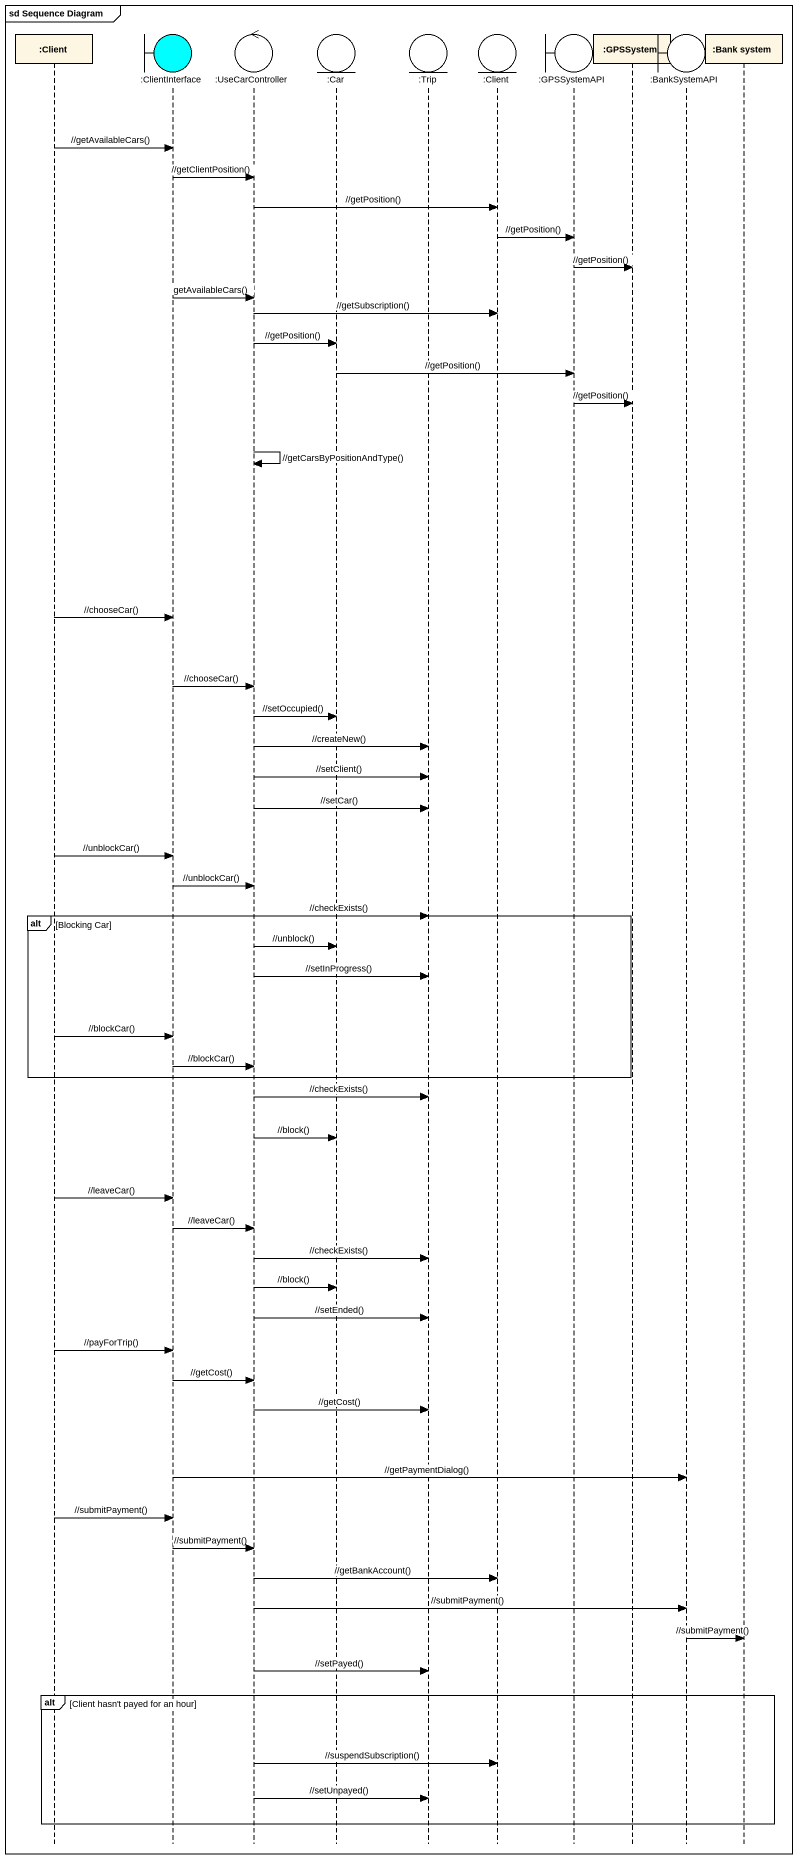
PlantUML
@startuml
mainframe sd Sequence Diagram
hide footbox
participant ":Client" as Client
boundary ":ClientInterface" as ClientInterface #00FFFF
control ":UseCarController" as UseCarController
entity ":Car" as Car
entity ":Trip" as Trip
entity ":Client" as Client_2
boundary ":GPSSystemAPI" as GPSSystemAPI
participant ":GPSSystem" as GPSSystem
boundary ":BankSystemAPI" as BankSystemAPI
participant ":Bank system" as Bank_system

Client -> ClientInterface : //getAvailableCars()
ClientInterface -> UseCarController : //getClientPosition()
UseCarController -> Client_2 : //getPosition()
Client_2 -> GPSSystemAPI : //getPosition()
GPSSystemAPI -> GPSSystem : //getPosition()
ClientInterface -> UseCarController : getAvailableCars()
UseCarController -> Client_2 : //getSubscription()
UseCarController -> Car : //getPosition()
Car -> GPSSystemAPI : //getPosition()
GPSSystemAPI -> GPSSystem : //getPosition()
UseCarController -> UseCarController : //getCarsByPositionAndType()
Client -> ClientInterface : //chooseCar()
ClientInterface -> UseCarController : //chooseCar()
UseCarController -> Car : //setOccupied()
UseCarController -> Trip : //createNew()
UseCarController -> Trip : //setClient()
UseCarController -> Trip : //setCar()
Client -> ClientInterface : //unblockCar()
ClientInterface -> UseCarController : //unblockCar()
alt Blocking Car
  UseCarController -> Trip : //checkExists()
  UseCarController -> Car : //unblock()
  UseCarController -> Trip : //setInProgress()
  Client -> ClientInterface : //blockCar()
  ClientInterface -> UseCarController : //blockCar()
end
UseCarController -> Trip : //checkExists()
UseCarController -> Car : //block()
Client -> ClientInterface : //leaveCar()
ClientInterface -> UseCarController : //leaveCar()
UseCarController -> Trip : //checkExists()
UseCarController -> Car : //block()
UseCarController -> Trip : //setEnded()
Client -> ClientInterface : //payForTrip()
ClientInterface -> UseCarController : //getCost()
UseCarController -> Trip : //getCost()
ClientInterface -> BankSystemAPI : //getPaymentDialog()
Client -> ClientInterface : //submitPayment()
ClientInterface -> UseCarController : //submitPayment()
UseCarController -> Client_2 : //getBankAccount()
UseCarController -> BankSystemAPI : //submitPayment()
BankSystemAPI -> Bank_system : //submitPayment()
UseCarController -> Trip : //setPayed()
alt Client hasn't payed for an hour
  UseCarController -> Client_2 : //suspendSubscription()
  UseCarController -> Trip : //setUnpayed()
end
@enduml
